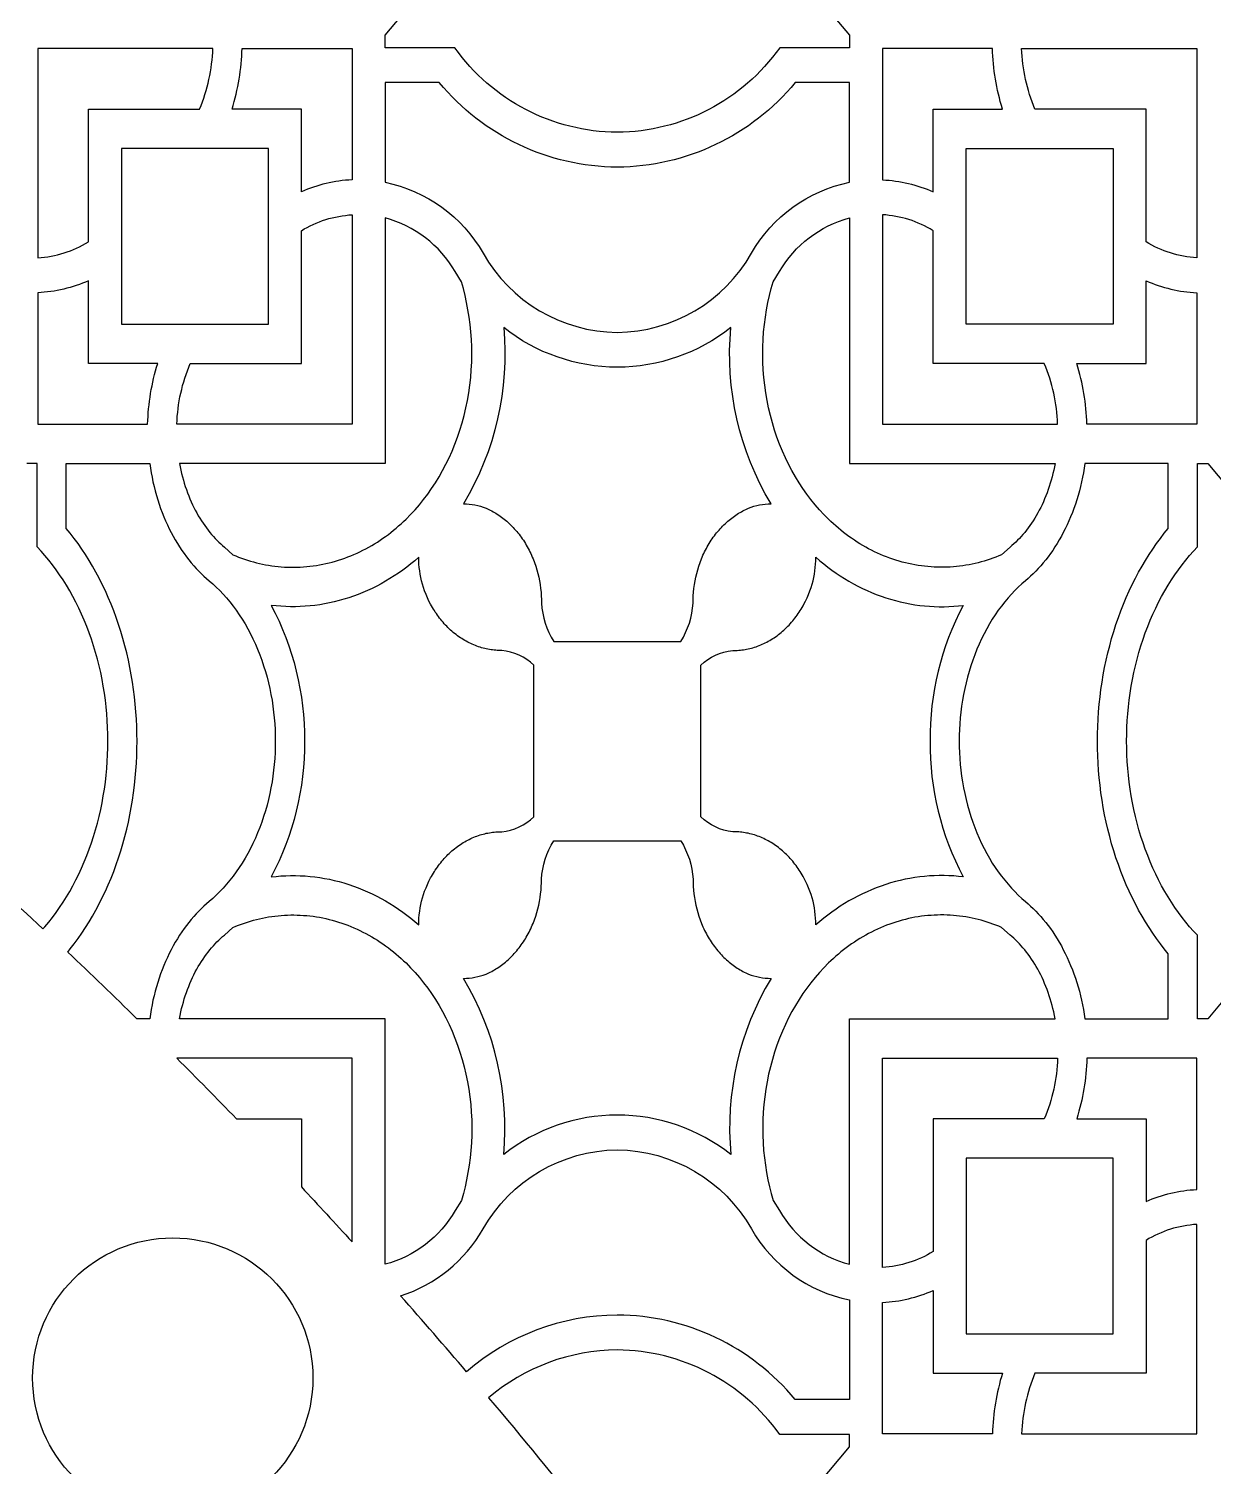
# Model space of a CAD drawing. Extents: x 59271 to 61367, y 41180 to 44085.
# Drawn here: x 60663.7 to 60875, y 42534.6 to 42791.1 of the extents above; entities that cross this region are included whole.
import ezdxf

# ---------------------------------------------------------------- set-up
doc = ezdxf.new("R2010")
doc.units = 0
doc.layers.get('0').update_dxf_attribs({"linetype": 'CONTINUOUS'})
doc.layers.add('LAYER_01', color=1, linetype='CONTINUOUS')

msp = doc.modelspace()

# ---------------------------------------------------------------- linework, layer by layer
for points in [[(60800.91, 42800.94), (60810.12, 42789.94), (60810.12, 42787.73), (60797.66, 42787.73, -0.240747), (60768.68, 42772.64, -0.240747), (60739.69, 42787.73), (60727.24, 42787.73), (60727.24, 42789.94), (60736.44, 42800.94)], [(60634.16, 42659.14, -0.011065), (60666.2, 42630.52), (60666.55, 42630.91), (60667.23, 42631.72), (60667.9, 42632.57), (60668.55, 42633.44), (60669.18, 42634.34), (60669.8, 42635.27), (60670.4, 42636.22), (60670.98, 42637.2), (60671.54, 42638.21), (60672.08, 42639.24), (60672.6, 42640.29), (60673.1, 42641.37), (60673.58, 42642.46), (60674.03, 42643.58), (60674.46, 42644.71), (60674.86, 42645.86), (60675.24, 42647.02), (60675.59, 42648.2), (60675.92, 42649.39), (60676.22, 42650.59), (60676.5, 42651.8), (60676.75, 42653.01), (60676.97, 42654.24), (60677.16, 42655.46), (60677.33, 42656.69), (60677.47, 42657.92), (60677.59, 42659.14), (60677.67, 42660.37), (60677.74, 42661.59), (60677.78, 42662.81), (60677.79, 42664.02), (60677.79, 42664.02), (60677.79, 42664.02), (60677.78, 42665.23), (60677.74, 42666.45), (60677.67, 42667.67), (60677.59, 42668.89), (60677.47, 42670.12), (60677.33, 42671.35), (60677.16, 42672.58), (60676.97, 42673.8), (60676.75, 42675.02), (60676.5, 42676.24), (60676.22, 42677.45), (60675.92, 42678.65), (60675.59, 42679.83), (60675.24, 42681.01), (60674.86, 42682.18), (60674.46, 42683.33), (60674.03, 42684.46), (60673.58, 42685.57), (60673.1, 42686.67), (60672.6, 42687.74), (60672.08, 42688.8), (60671.54, 42689.83), (60670.98, 42690.84), (60670.4, 42691.82), (60669.8, 42692.77), (60669.18, 42693.7), (60668.55, 42694.6), (60667.9, 42695.47), (60667.23, 42696.31), (60666.55, 42697.12), (60665.86, 42697.91), (60665.16, 42698.66), (60665.16, 42713.55), (60663.32, 42713.55)], [(60800.91, 42527.1), (60810.12, 42538.1), (60810.12, 42540.3), (60797.66, 42540.3, 0.240747), (60768.68, 42555.4, 0.175762), (60745.73, 42546.87, -0.014355), (60780.42, 42503.25)]]:
    msp.add_lwpolyline(points, format="xyb")
for points in [[(60694.14, 42776.79, 0.090687), (60696.53, 42787.6), (60665.27, 42787.6), (60665.27, 42750.24, 0.123377), (60674.32, 42753.09), (60674.32, 42776.79)], [(60721.35, 42764.16, 0.093744), (60712.31, 42762.02), (60712.31, 42776.79), (60699.95, 42776.79, 0.067508), (60701.74, 42787.6), (60721.35, 42787.6)], [(60816.01, 42764.16, -0.093744), (60825.05, 42762.02), (60825.05, 42776.79), (60837.41, 42776.79, -0.067508), (60835.62, 42787.6), (60816.01, 42787.6)], [(60843.21, 42776.79, -0.090687), (60840.83, 42787.6), (60872.08, 42787.6), (60872.08, 42750.24, -0.123377), (60863.04, 42753.09), (60863.04, 42776.79)], [(60768.68, 42736.94, 0.26745), (60792.62, 42751.06, -0.215544), (60810.12, 42763.73), (60810.12, 42781.51), (60800.43, 42781.51, -0.222359), (60768.68, 42766.42), (60768.68, 42766.42), (60768.68, 42766.42, -0.222359), (60736.92, 42781.51), (60727.24, 42781.51), (60727.24, 42763.73, -0.215544), (60744.74, 42751.06, 0.26745)], [(60712.31, 42755.08, -0.123377), (60721.35, 42757.93), (60721.35, 42720.58), (60690.09, 42720.58, -0.090687), (60692.48, 42731.39), (60712.31, 42731.39)], [(60739.73, 42747.79, 0.200602), (60727.24, 42757.36), (60727.24, 42713.55), (60690.57, 42713.55), (60690.68, 42712.94), (60690.81, 42712.34), (60690.95, 42711.75), (60691.09, 42711.16), (60691.25, 42710.58), (60691.42, 42710.01), (60691.6, 42709.44), (60691.79, 42708.88), (60691.99, 42708.32), (60692.2, 42707.78), (60692.42, 42707.24), (60692.65, 42706.72), (60692.88, 42706.2), (60693.13, 42705.7), (60693.38, 42705.2), (60693.64, 42704.72), (60693.91, 42704.24), (60694.19, 42703.78), (60694.47, 42703.33), (60694.76, 42702.89), (60695.06, 42702.47), (60695.36, 42702.05), (60695.66, 42701.65), (60695.97, 42701.26), (60696.29, 42700.89), (60696.61, 42700.53), (60696.93, 42700.18), (60697.25, 42699.84), (60697.58, 42699.51), (60697.91, 42699.2), (60698.25, 42698.9), (60698.58, 42698.61), (60700.1, 42697.26), (60700.61, 42697.05), (60701.12, 42696.85), (60701.63, 42696.66), (60702.15, 42696.48), (60702.68, 42696.3), (60703.21, 42696.14), (60703.74, 42695.99), (60704.28, 42695.85), (60704.82, 42695.72), (60705.37, 42695.6), (60705.91, 42695.49), (60706.47, 42695.4), (60707.02, 42695.31), (60707.58, 42695.23), (60708.14, 42695.17), (60708.71, 42695.12), (60709.27, 42695.08), (60709.84, 42695.05), (60710.41, 42695.04), (60710.98, 42695.04), (60711.55, 42695.05), (60712.12, 42695.07), (60712.7, 42695.1), (60713.27, 42695.15), (60713.84, 42695.21), (60714.41, 42695.28), (60714.99, 42695.36), (60715.56, 42695.46), (60716.13, 42695.57), (60716.7, 42695.69), (60717.26, 42695.82), (60717.83, 42695.96), (60718.39, 42696.12), (60718.95, 42696.29), (60719.51, 42696.47), (60720.06, 42696.67), (60720.61, 42696.87), (60721.16, 42697.09), (60721.7, 42697.32), (60722.24, 42697.56), (60722.77, 42697.81), (60723.3, 42698.07), (60723.83, 42698.34), (60724.35, 42698.63), (60724.86, 42698.92), (60725.37, 42699.23), (60725.88, 42699.54), (60726.37, 42699.87), (60726.86, 42700.2), (60727.35, 42700.55), (60727.83, 42700.9), (60728.3, 42701.26), (60728.76, 42701.63), (60729.22, 42702.01), (60729.67, 42702.4), (60730.11, 42702.79), (60730.55, 42703.19), (60730.98, 42703.6), (60731.81, 42704.44), (60732.61, 42705.31), (60733.38, 42706.2), (60734.13, 42707.12), (60734.85, 42708.08), (60735.55, 42709.07), (60736.23, 42710.11), (60736.89, 42711.17), (60737.52, 42712.28), (60738.11, 42713.41), (60738.68, 42714.58), (60739.22, 42715.77), (60739.72, 42717), (60740.18, 42718.24), (60740.61, 42719.52), (60741.01, 42720.81), (60741.36, 42722.12), (60741.67, 42723.45), (60741.95, 42724.79), (60742.18, 42726.14), (60742.37, 42727.5), (60742.52, 42728.87), (60742.63, 42730.24), (60742.7, 42731.61), (60742.72, 42732.97), (60742.71, 42734.34), (60742.65, 42735.69), (60742.56, 42737.03), (60742.42, 42738.37), (60742.25, 42739.68), (60742.04, 42740.98), (60741.8, 42742.26), (60741.52, 42743.52), (60741.21, 42744.76), (60740.86, 42745.97)], [(60797.63, 42747.79, -0.200602), (60810.12, 42757.36), (60810.12, 42713.55), (60846.79, 42713.55), (60846.67, 42712.94), (60846.55, 42712.34), (60846.41, 42711.75), (60846.26, 42711.16), (60846.1, 42710.58), (60845.93, 42710.01), (60845.76, 42709.44), (60845.57, 42708.88), (60845.37, 42708.32), (60845.16, 42707.78), (60844.94, 42707.24), (60844.71, 42706.72), (60844.47, 42706.2), (60844.23, 42705.7), (60843.97, 42705.2), (60843.71, 42704.72), (60843.44, 42704.24), (60843.17, 42703.78), (60842.88, 42703.33), (60842.59, 42702.89), (60842.3, 42702.47), (60842, 42702.05), (60841.69, 42701.65), (60841.38, 42701.26), (60841.07, 42700.89), (60840.75, 42700.53), (60840.43, 42700.18), (60840.1, 42699.84), (60839.77, 42699.51), (60839.44, 42699.2), (60839.11, 42698.9), (60838.77, 42698.61), (60837.25, 42697.26), (60836.75, 42697.05), (60836.24, 42696.85), (60835.72, 42696.66), (60835.2, 42696.48), (60834.68, 42696.3), (60834.15, 42696.14), (60833.62, 42695.99), (60833.08, 42695.85), (60832.54, 42695.72), (60831.99, 42695.6), (60831.44, 42695.49), (60830.89, 42695.4), (60830.33, 42695.31), (60829.77, 42695.23), (60829.21, 42695.17), (60828.65, 42695.12), (60828.08, 42695.08), (60827.52, 42695.05), (60826.95, 42695.04), (60826.38, 42695.04), (60825.81, 42695.05), (60825.23, 42695.07), (60824.66, 42695.1), (60824.09, 42695.15), (60823.51, 42695.21), (60822.94, 42695.28), (60822.37, 42695.36), (60821.8, 42695.46), (60821.23, 42695.57), (60820.66, 42695.69), (60820.09, 42695.82), (60819.53, 42695.96), (60818.97, 42696.12), (60818.41, 42696.29), (60817.85, 42696.47), (60817.3, 42696.67), (60816.74, 42696.87), (60816.2, 42697.09), (60815.65, 42697.32), (60815.12, 42697.56), (60814.58, 42697.81), (60814.05, 42698.07), (60813.53, 42698.34), (60813.01, 42698.63), (60812.49, 42698.92), (60811.98, 42699.23), (60811.48, 42699.54), (60810.98, 42699.87), (60810.49, 42700.2), (60810.01, 42700.55), (60809.53, 42700.9), (60809.06, 42701.26), (60808.59, 42701.63), (60808.14, 42702.01), (60807.69, 42702.4), (60807.24, 42702.79), (60806.81, 42703.19), (60806.38, 42703.6), (60805.54, 42704.44), (60804.74, 42705.31), (60803.97, 42706.2), (60803.23, 42707.12), (60802.5, 42708.08), (60801.8, 42709.07), (60801.12, 42710.11), (60800.47, 42711.17), (60799.84, 42712.28), (60799.24, 42713.41), (60798.68, 42714.58), (60798.14, 42715.77), (60797.64, 42717), (60797.17, 42718.24), (60796.74, 42719.52), (60796.35, 42720.81), (60796, 42722.12), (60795.68, 42723.45), (60795.41, 42724.79), (60795.18, 42726.14), (60794.98, 42727.5), (60794.83, 42728.87), (60794.73, 42730.24), (60794.66, 42731.61), (60794.63, 42732.97), (60794.65, 42734.34), (60794.7, 42735.69), (60794.8, 42737.03), (60794.93, 42738.37), (60795.1, 42739.68), (60795.31, 42740.98), (60795.56, 42742.26), (60795.84, 42743.52), (60796.15, 42744.76), (60796.49, 42745.97)], [(60825.05, 42755.08, 0.123377), (60816.01, 42757.93), (60816.01, 42720.58), (60847.26, 42720.58, 0.090687), (60844.88, 42731.39), (60825.05, 42731.39)], [(60674.32, 42746.16, -0.093744), (60665.27, 42744.01), (60665.27, 42720.58), (60684.88, 42720.58, -0.067508), (60686.67, 42731.39), (60674.32, 42731.39)], [(60863.04, 42746.16, 0.093744), (60872.08, 42744.01), (60872.08, 42720.58), (60852.47, 42720.58, 0.067508), (60850.68, 42731.39), (60863.04, 42731.39)], [(60748.41, 42737.8, -0.159593), (60741.24, 42706.36, -0.091636), (60745.26, 42705.58), (60745.51, 42705.47), (60745.77, 42705.35), (60746.02, 42705.22), (60746.27, 42705.09), (60746.52, 42704.95), (60746.77, 42704.81), (60747.02, 42704.66), (60747.27, 42704.5), (60747.52, 42704.34), (60747.76, 42704.17), (60748.01, 42704), (60748.25, 42703.81), (60748.49, 42703.63), (60748.72, 42703.43), (60748.96, 42703.23), (60749.19, 42703.03), (60749.42, 42702.81), (60749.65, 42702.6), (60749.87, 42702.37), (60750.09, 42702.14), (60750.31, 42701.91), (60750.53, 42701.67), (60750.74, 42701.42), (60750.94, 42701.17), (60751.15, 42700.91), (60751.35, 42700.65), (60751.54, 42700.39), (60751.73, 42700.11), (60751.92, 42699.84), (60752.1, 42699.56), (60752.28, 42699.27), (60752.45, 42698.98), (60752.62, 42698.69), (60752.78, 42698.39), (60752.94, 42698.09), (60753.09, 42697.79), (60753.24, 42697.48), (60753.38, 42697.17), (60753.52, 42696.86), (60753.65, 42696.54), (60753.9, 42695.9), (60754.12, 42695.25), (60754.32, 42694.6), (60754.5, 42693.94), (60754.66, 42693.27), (60754.8, 42692.61), (60754.91, 42691.94), (60755, 42691.27), (60755.07, 42690.61), (60755.12, 42689.95), (60755.15, 42689.29), (60755.16, 42688.64, 0.12671), (60757.35, 42681.8), (60780.01, 42681.8, 0.12671), (60782.2, 42688.64), (60782.21, 42689.29), (60782.23, 42689.95), (60782.28, 42690.61), (60782.35, 42691.27), (60782.44, 42691.94), (60782.56, 42692.61), (60782.69, 42693.27), (60782.85, 42693.94), (60783.03, 42694.6), (60783.23, 42695.25), (60783.46, 42695.9), (60783.71, 42696.54), (60783.84, 42696.86), (60783.97, 42697.17), (60784.12, 42697.48), (60784.26, 42697.79), (60784.42, 42698.09), (60784.58, 42698.39), (60784.74, 42698.69), (60784.91, 42698.98), (60785.08, 42699.27), (60785.26, 42699.56), (60785.44, 42699.84), (60785.62, 42700.11), (60785.81, 42700.39), (60786.01, 42700.65), (60786.21, 42700.91), (60786.41, 42701.17), (60786.62, 42701.42), (60786.83, 42701.67), (60787.04, 42701.91), (60787.26, 42702.14), (60787.48, 42702.37), (60787.71, 42702.6), (60787.93, 42702.81), (60788.16, 42703.03), (60788.4, 42703.23), (60788.63, 42703.43), (60788.87, 42703.63), (60789.11, 42703.81), (60789.35, 42704), (60789.59, 42704.17), (60789.84, 42704.34), (60790.09, 42704.5), (60790.33, 42704.66), (60790.58, 42704.81), (60790.83, 42704.95), (60791.09, 42705.09), (60791.34, 42705.22), (60791.59, 42705.35), (60791.84, 42705.47), (60792.1, 42705.58, -0.091636), (60796.11, 42706.36, -0.159593), (60788.95, 42737.8, -0.16816), (60768.68, 42730.72, -0.16816)], [(60670.61, 42626.37), (60671.08, 42626.95), (60671.78, 42627.85), (60672.47, 42628.79), (60673.14, 42629.75), (60673.79, 42630.75), (60674.43, 42631.76), (60675.05, 42632.81), (60675.65, 42633.88), (60676.23, 42634.97), (60676.79, 42636.09), (60677.33, 42637.23), (60677.85, 42638.39), (60678.35, 42639.57), (60678.82, 42640.76), (60679.27, 42641.98), (60679.69, 42643.21), (60680.09, 42644.46), (60680.47, 42645.72), (60680.82, 42647), (60681.14, 42648.28), (60681.44, 42649.57), (60681.71, 42650.88), (60681.96, 42652.18), (60682.18, 42653.5), (60682.37, 42654.81), (60682.54, 42656.13), (60682.68, 42657.45), (60682.79, 42658.77), (60682.88, 42660.09), (60682.94, 42661.4), (60682.98, 42662.71), (60682.99, 42664.02), (60682.99, 42664.02), (60682.99, 42664.02), (60682.98, 42665.32), (60682.94, 42666.63), (60682.88, 42667.95), (60682.79, 42669.26), (60682.68, 42670.58), (60682.54, 42671.9), (60682.37, 42673.22), (60682.18, 42674.54), (60681.96, 42675.85), (60681.71, 42677.16), (60681.44, 42678.46), (60681.14, 42679.76), (60680.82, 42681.04), (60680.47, 42682.31), (60680.09, 42683.57), (60679.69, 42684.82), (60679.27, 42686.06), (60678.82, 42687.27), (60678.35, 42688.47), (60677.85, 42689.65), (60677.33, 42690.81), (60676.79, 42691.95), (60676.23, 42693.07), (60675.65, 42694.16), (60675.05, 42695.23), (60674.43, 42696.27), (60673.79, 42697.29), (60673.14, 42698.28), (60672.47, 42699.25), (60671.78, 42700.18), (60671.08, 42701.09), (60670.37, 42701.97), (60670.37, 42713.55), (60685.25, 42713.55), (60685.37, 42712.72), (60685.51, 42711.89), (60685.66, 42711.08), (60685.83, 42710.26), (60686.02, 42709.45), (60686.23, 42708.65), (60686.45, 42707.86), (60686.68, 42707.08), (60686.93, 42706.31), (60687.2, 42705.54), (60687.48, 42704.79), (60687.77, 42704.05), (60688.08, 42703.33), (60688.4, 42702.61), (60688.74, 42701.92), (60689.08, 42701.23), (60689.44, 42700.56), (60689.81, 42699.91), (60690.19, 42699.28), (60690.58, 42698.66), (60690.98, 42698.05), (60691.39, 42697.47), (60691.81, 42696.9), (60692.23, 42696.35), (60692.66, 42695.82), (60693.1, 42695.31), (60693.55, 42694.82), (60694, 42694.34), (60694.46, 42693.88), (60694.92, 42693.45), (60695.38, 42693.03), (60695.85, 42692.63), (60696.49, 42692.07), (60697.12, 42691.49), (60697.74, 42690.88), (60698.36, 42690.23), (60698.96, 42689.56), (60699.55, 42688.85), (60700.12, 42688.12), (60700.68, 42687.36), (60701.23, 42686.57), (60701.75, 42685.76), (60702.26, 42684.92), (60702.75, 42684.06), (60703.22, 42683.18), (60703.67, 42682.27), (60704.1, 42681.34), (60704.5, 42680.4), (60704.89, 42679.43), (60705.25, 42678.46), (60705.58, 42677.46), (60705.89, 42676.46), (60706.18, 42675.44), (60706.44, 42674.42), (60706.67, 42673.38), (60706.88, 42672.34), (60707.07, 42671.3), (60707.22, 42670.26), (60707.36, 42669.21), (60707.47, 42668.16), (60707.55, 42667.12), (60707.61, 42666.08), (60707.64, 42665.05), (60707.66, 42664.02), (60707.64, 42662.99), (60707.61, 42661.96), (60707.55, 42660.92), (60707.47, 42659.87), (60707.36, 42658.83), (60707.22, 42657.78), (60707.07, 42656.74), (60706.88, 42655.69), (60706.67, 42654.65), (60706.44, 42653.62), (60706.18, 42652.59), (60705.89, 42651.58), (60705.58, 42650.57), (60705.25, 42649.58), (60704.89, 42648.6), (60704.5, 42647.64), (60704.1, 42646.69), (60703.67, 42645.77), (60703.22, 42644.86), (60702.75, 42643.97), (60702.26, 42643.11), (60701.75, 42642.27), (60701.23, 42641.46), (60700.68, 42640.67), (60700.12, 42639.91), (60699.55, 42639.18), (60698.96, 42638.48), (60698.36, 42637.81), (60697.74, 42637.16), (60697.12, 42636.55), (60696.49, 42635.96), (60695.85, 42635.41), (60695.38, 42635.01), (60694.92, 42634.59), (60694.46, 42634.15), (60694, 42633.7), (60693.55, 42633.22), (60693.1, 42632.73), (60692.66, 42632.21), (60692.23, 42631.68), (60691.81, 42631.13), (60691.39, 42630.57), (60690.98, 42629.98), (60690.58, 42629.38), (60690.19, 42628.76), (60689.81, 42628.12), (60689.44, 42627.47), (60689.08, 42626.8), (60688.74, 42626.12), (60688.4, 42625.42), (60688.08, 42624.71), (60687.77, 42623.98), (60687.48, 42623.24), (60687.2, 42622.49), (60686.93, 42621.73), (60686.68, 42620.96), (60686.45, 42620.17), (60686.23, 42619.38), (60686.02, 42618.58), (60685.83, 42617.77), (60685.66, 42616.96), (60685.51, 42616.14), (60685.37, 42615.32), (60685.25, 42614.49), (60682.96, 42614.49, 0.004413)], [(60753.8, 42677.56, 0.165069), (60748.07, 42680.18), (60747.8, 42680.18), (60747.53, 42680.19), (60747.25, 42680.2), (60746.98, 42680.22), (60746.7, 42680.25), (60746.43, 42680.28), (60746.15, 42680.32), (60745.87, 42680.36), (60745.59, 42680.41), (60745.31, 42680.47), (60745.04, 42680.53), (60744.76, 42680.61), (60744.48, 42680.68), (60744.2, 42680.77), (60743.92, 42680.86), (60743.64, 42680.96), (60743.37, 42681.06), (60743.09, 42681.17), (60742.81, 42681.29), (60742.54, 42681.41), (60742.27, 42681.55), (60742, 42681.68), (60741.73, 42681.83), (60741.46, 42681.98), (60741.2, 42682.14), (60740.94, 42682.3), (60740.68, 42682.47), (60740.42, 42682.65), (60740.16, 42682.83), (60739.91, 42683.02), (60739.66, 42683.21), (60739.42, 42683.41), (60739.18, 42683.62), (60738.94, 42683.83), (60738.7, 42684.05), (60738.47, 42684.27), (60738.25, 42684.5), (60738.02, 42684.73), (60737.8, 42684.97), (60737.59, 42685.21), (60737.38, 42685.46), (60737.17, 42685.71), (60736.97, 42685.97), (60736.78, 42686.23), (60736.58, 42686.49), (60736.4, 42686.76), (60736.21, 42687.03), (60736.04, 42687.31), (60735.87, 42687.58), (60735.7, 42687.86), (60735.54, 42688.15), (60735.38, 42688.43), (60735.08, 42689.01), (60734.8, 42689.6), (60734.55, 42690.2), (60734.31, 42690.8), (60734.09, 42691.4), (60733.9, 42692.01, -0.065359), (60733.25, 42696.81), (60732.56, 42696.21), (60731.85, 42695.63), (60731.13, 42695.07), (60730.4, 42694.53), (60729.65, 42694), (60728.89, 42693.49), (60728.12, 42693.01), (60727.34, 42692.54), (60726.55, 42692.09), (60725.75, 42691.67), (60724.94, 42691.26), (60724.12, 42690.88), (60723.29, 42690.53), (60722.46, 42690.19), (60721.61, 42689.88), (60720.77, 42689.59), (60719.91, 42689.32), (60719.05, 42689.08), (60718.19, 42688.86), (60717.33, 42688.67), (60716.46, 42688.5), (60715.59, 42688.36), (60714.72, 42688.24), (60713.85, 42688.14), (60712.98, 42688.07), (60712.1, 42688.03), (60711.24, 42688), (60710.37, 42688), (60709.51, 42688.03), (60708.65, 42688.08), (60707.79, 42688.15), (60706.94, 42688.24, -0.124595), (60712.86, 42664.02, -0.124595), (60706.94, 42639.8), (60707.79, 42639.89), (60708.65, 42639.96), (60709.51, 42640.01), (60710.37, 42640.03), (60711.24, 42640.03), (60712.1, 42640.01), (60712.98, 42639.96), (60713.85, 42639.89), (60714.72, 42639.8), (60715.59, 42639.68), (60716.46, 42639.53), (60717.33, 42639.36), (60718.19, 42639.17), (60719.05, 42638.95), (60719.91, 42638.71), (60720.77, 42638.45), (60721.61, 42638.16), (60722.46, 42637.85), (60723.29, 42637.51), (60724.12, 42637.15), (60724.94, 42636.77), (60725.75, 42636.37), (60726.55, 42635.94), (60727.34, 42635.5), (60728.12, 42635.03), (60728.89, 42634.54), (60729.65, 42634.04), (60730.4, 42633.51), (60731.13, 42632.97), (60731.85, 42632.4), (60732.56, 42631.82), (60733.25, 42631.23, -0.065359), (60733.9, 42636.03), (60734.09, 42636.64), (60734.31, 42637.24), (60734.55, 42637.84), (60734.8, 42638.43), (60735.08, 42639.02), (60735.38, 42639.6), (60735.54, 42639.89), (60735.7, 42640.17), (60735.87, 42640.45), (60736.04, 42640.73), (60736.21, 42641.01), (60736.4, 42641.28), (60736.58, 42641.55), (60736.78, 42641.81), (60736.97, 42642.07), (60737.17, 42642.33), (60737.38, 42642.58), (60737.59, 42642.82), (60737.8, 42643.07), (60738.02, 42643.31), (60738.25, 42643.54), (60738.47, 42643.77), (60738.7, 42643.99), (60738.94, 42644.21), (60739.18, 42644.42), (60739.42, 42644.62), (60739.66, 42644.82), (60739.91, 42645.02), (60740.16, 42645.21), (60740.42, 42645.39), (60740.68, 42645.57), (60740.94, 42645.74), (60741.2, 42645.9), (60741.46, 42646.06), (60741.73, 42646.21), (60742, 42646.35), (60742.27, 42646.49), (60742.54, 42646.62), (60742.81, 42646.75), (60743.09, 42646.86), (60743.37, 42646.98), (60743.64, 42647.08), (60743.92, 42647.18), (60744.2, 42647.27), (60744.48, 42647.35), (60744.76, 42647.43), (60745.04, 42647.5), (60745.31, 42647.57), (60745.59, 42647.62), (60745.87, 42647.68), (60746.15, 42647.72), (60746.43, 42647.76), (60746.7, 42647.79), (60746.98, 42647.82), (60747.25, 42647.84), (60747.53, 42647.85), (60747.8, 42647.86), (60748.07, 42647.86, 0.165069), (60753.8, 42650.48)], [(60783.56, 42677.56, -0.165069), (60789.28, 42680.18), (60789.55, 42680.18), (60789.83, 42680.19), (60790.1, 42680.2), (60790.38, 42680.22), (60790.65, 42680.25), (60790.93, 42680.28), (60791.21, 42680.32), (60791.48, 42680.36), (60791.76, 42680.41), (60792.04, 42680.47), (60792.32, 42680.53), (60792.6, 42680.61), (60792.88, 42680.68), (60793.16, 42680.77), (60793.44, 42680.86), (60793.71, 42680.96), (60793.99, 42681.06), (60794.27, 42681.17), (60794.54, 42681.29), (60794.81, 42681.41), (60795.09, 42681.55), (60795.36, 42681.68), (60795.63, 42681.83), (60795.89, 42681.98), (60796.16, 42682.14), (60796.42, 42682.3), (60796.68, 42682.47), (60796.94, 42682.65), (60797.19, 42682.83), (60797.44, 42683.02), (60797.69, 42683.21), (60797.94, 42683.41), (60798.18, 42683.62), (60798.42, 42683.83), (60798.65, 42684.05), (60798.88, 42684.27), (60799.11, 42684.5), (60799.33, 42684.73), (60799.55, 42684.97), (60799.77, 42685.21), (60799.98, 42685.46), (60800.18, 42685.71), (60800.38, 42685.97), (60800.58, 42686.23), (60800.77, 42686.49), (60800.96, 42686.76), (60801.14, 42687.03), (60801.32, 42687.31), (60801.49, 42687.58), (60801.66, 42687.86), (60801.82, 42688.15), (60801.98, 42688.43), (60802.28, 42689.01), (60802.55, 42689.6), (60802.81, 42690.2), (60803.05, 42690.8), (60803.26, 42691.4), (60803.46, 42692.01, 0.065359), (60804.11, 42696.81), (60804.8, 42696.21), (60805.51, 42695.63), (60806.23, 42695.07), (60806.96, 42694.53), (60807.71, 42694), (60808.46, 42693.49), (60809.23, 42693.01), (60810.01, 42692.54), (60810.81, 42692.09), (60811.61, 42691.67), (60812.42, 42691.26), (60813.24, 42690.88), (60814.07, 42690.53), (60814.9, 42690.19), (60815.74, 42689.88), (60816.59, 42689.59), (60817.44, 42689.32), (60818.3, 42689.08), (60819.16, 42688.86), (60820.03, 42688.67), (60820.9, 42688.5), (60821.77, 42688.36), (60822.64, 42688.24), (60823.51, 42688.14), (60824.38, 42688.07), (60825.25, 42688.03), (60826.12, 42688), (60826.99, 42688), (60827.85, 42688.03), (60828.71, 42688.08), (60829.56, 42688.15), (60830.41, 42688.24, 0.124595), (60824.49, 42664.02, 0.124595), (60830.41, 42639.8), (60829.56, 42639.89), (60828.71, 42639.96), (60827.85, 42640.01), (60826.99, 42640.03), (60826.12, 42640.03), (60825.25, 42640.01), (60824.38, 42639.96), (60823.51, 42639.89), (60822.64, 42639.8), (60821.77, 42639.68), (60820.9, 42639.53), (60820.03, 42639.36), (60819.16, 42639.17), (60818.3, 42638.95), (60817.44, 42638.71), (60816.59, 42638.45), (60815.74, 42638.16), (60814.9, 42637.85), (60814.07, 42637.51), (60813.24, 42637.15), (60812.42, 42636.77), (60811.61, 42636.37), (60810.81, 42635.94), (60810.01, 42635.5), (60809.23, 42635.03), (60808.46, 42634.54), (60807.71, 42634.04), (60806.96, 42633.51), (60806.23, 42632.97), (60805.51, 42632.4), (60804.8, 42631.82), (60804.11, 42631.23, 0.065359), (60803.46, 42636.03), (60803.26, 42636.64), (60803.05, 42637.24), (60802.81, 42637.84), (60802.55, 42638.43), (60802.28, 42639.02), (60801.98, 42639.6), (60801.82, 42639.89), (60801.66, 42640.17), (60801.49, 42640.45), (60801.32, 42640.73), (60801.14, 42641.01), (60800.96, 42641.28), (60800.77, 42641.55), (60800.58, 42641.81), (60800.38, 42642.07), (60800.18, 42642.33), (60799.98, 42642.58), (60799.77, 42642.82), (60799.55, 42643.07), (60799.33, 42643.31), (60799.11, 42643.54), (60798.88, 42643.77), (60798.65, 42643.99), (60798.42, 42644.21), (60798.18, 42644.42), (60797.94, 42644.62), (60797.69, 42644.82), (60797.44, 42645.02), (60797.19, 42645.21), (60796.94, 42645.39), (60796.68, 42645.57), (60796.42, 42645.74), (60796.16, 42645.9), (60795.89, 42646.06), (60795.63, 42646.21), (60795.36, 42646.35), (60795.09, 42646.49), (60794.81, 42646.62), (60794.54, 42646.75), (60794.27, 42646.86), (60793.99, 42646.98), (60793.71, 42647.08), (60793.44, 42647.18), (60793.16, 42647.27), (60792.88, 42647.35), (60792.6, 42647.43), (60792.32, 42647.5), (60792.04, 42647.57), (60791.76, 42647.62), (60791.48, 42647.68), (60791.21, 42647.72), (60790.93, 42647.76), (60790.65, 42647.79), (60790.38, 42647.82), (60790.1, 42647.84), (60789.83, 42647.85), (60789.55, 42647.86), (60789.28, 42647.86, -0.165069), (60783.56, 42650.48)], [(60748.41, 42590.24, 0.159593), (60741.24, 42621.68, 0.091636), (60745.26, 42622.46), (60745.51, 42622.57), (60745.77, 42622.69), (60746.02, 42622.81), (60746.27, 42622.94), (60746.52, 42623.08), (60746.77, 42623.23), (60747.02, 42623.38), (60747.27, 42623.53), (60747.52, 42623.7), (60747.76, 42623.87), (60748.01, 42624.04), (60748.25, 42624.22), (60748.49, 42624.41), (60748.72, 42624.6), (60748.96, 42624.8), (60749.19, 42625.01), (60749.42, 42625.22), (60749.65, 42625.44), (60749.87, 42625.66), (60750.09, 42625.89), (60750.31, 42626.13), (60750.53, 42626.37), (60750.74, 42626.61), (60750.94, 42626.87), (60751.15, 42627.12), (60751.35, 42627.38), (60751.54, 42627.65), (60751.73, 42627.92), (60751.92, 42628.2), (60752.1, 42628.48), (60752.28, 42628.76), (60752.45, 42629.05), (60752.62, 42629.35), (60752.78, 42629.64), (60752.94, 42629.94), (60753.09, 42630.25), (60753.24, 42630.55), (60753.38, 42630.86), (60753.52, 42631.18), (60753.65, 42631.49), (60753.9, 42632.13), (60754.12, 42632.78), (60754.32, 42633.44), (60754.5, 42634.1), (60754.66, 42634.76), (60754.8, 42635.43), (60754.91, 42636.1), (60755, 42636.76), (60755.07, 42637.43), (60755.12, 42638.09), (60755.15, 42638.74), (60755.16, 42639.39, -0.12671), (60757.35, 42646.24), (60780.01, 42646.24, -0.12671), (60782.2, 42639.39), (60782.21, 42638.74), (60782.23, 42638.09), (60782.28, 42637.43), (60782.35, 42636.76), (60782.44, 42636.1), (60782.56, 42635.43), (60782.69, 42634.76), (60782.85, 42634.1), (60783.03, 42633.44), (60783.23, 42632.78), (60783.46, 42632.13), (60783.71, 42631.49), (60783.84, 42631.18), (60783.97, 42630.86), (60784.12, 42630.55), (60784.26, 42630.25), (60784.42, 42629.94), (60784.58, 42629.64), (60784.74, 42629.35), (60784.91, 42629.05), (60785.08, 42628.76), (60785.26, 42628.48), (60785.44, 42628.2), (60785.62, 42627.92), (60785.81, 42627.65), (60786.01, 42627.38), (60786.21, 42627.12), (60786.41, 42626.87), (60786.62, 42626.61), (60786.83, 42626.37), (60787.04, 42626.13), (60787.26, 42625.89), (60787.48, 42625.66), (60787.71, 42625.44), (60787.93, 42625.22), (60788.16, 42625.01), (60788.4, 42624.8), (60788.63, 42624.6), (60788.87, 42624.41), (60789.11, 42624.22), (60789.35, 42624.04), (60789.59, 42623.87), (60789.84, 42623.7), (60790.09, 42623.53), (60790.33, 42623.38), (60790.58, 42623.23), (60790.83, 42623.08), (60791.09, 42622.94), (60791.34, 42622.81), (60791.59, 42622.69), (60791.84, 42622.57), (60792.1, 42622.46, 0.091636), (60796.11, 42621.68, 0.159593), (60788.95, 42590.24, 0.16816), (60768.68, 42597.31, 0.16816)], [(60739.73, 42580.25, -0.200602), (60727.24, 42570.67), (60727.24, 42614.49), (60690.57, 42614.49), (60690.68, 42615.09), (60690.81, 42615.69), (60690.95, 42616.29), (60691.09, 42616.87), (60691.25, 42617.46), (60691.42, 42618.03), (60691.6, 42618.6), (60691.79, 42619.16), (60691.99, 42619.71), (60692.2, 42620.26), (60692.42, 42620.79), (60692.65, 42621.32), (60692.88, 42621.83), (60693.13, 42622.34), (60693.38, 42622.84), (60693.64, 42623.32), (60693.91, 42623.79), (60694.19, 42624.25), (60694.47, 42624.7), (60694.76, 42625.14), (60695.06, 42625.57), (60695.36, 42625.98), (60695.66, 42626.38), (60695.97, 42626.77), (60696.29, 42627.15), (60696.61, 42627.51), (60696.93, 42627.86), (60697.25, 42628.2), (60697.58, 42628.52), (60697.91, 42628.84), (60698.25, 42629.14), (60698.58, 42629.42), (60700.1, 42630.78), (60700.61, 42630.99), (60701.12, 42631.19), (60701.63, 42631.38), (60702.15, 42631.56), (60702.68, 42631.73), (60703.21, 42631.89), (60703.74, 42632.05), (60704.28, 42632.19), (60704.82, 42632.32), (60705.37, 42632.44), (60705.91, 42632.54), (60706.47, 42632.64), (60707.02, 42632.73), (60707.58, 42632.8), (60708.14, 42632.86), (60708.71, 42632.92), (60709.27, 42632.95), (60709.84, 42632.98), (60710.41, 42633), (60710.98, 42633), (60711.55, 42632.99), (60712.12, 42632.97), (60712.7, 42632.93), (60713.27, 42632.89), (60713.84, 42632.83), (60714.41, 42632.76), (60714.99, 42632.68), (60715.56, 42632.58), (60716.13, 42632.47), (60716.7, 42632.35), (60717.26, 42632.22), (60717.83, 42632.07), (60718.39, 42631.91), (60718.95, 42631.74), (60719.51, 42631.56), (60720.06, 42631.37), (60720.61, 42631.16), (60721.16, 42630.95), (60721.7, 42630.72), (60722.24, 42630.48), (60722.77, 42630.23), (60723.3, 42629.96), (60723.83, 42629.69), (60724.35, 42629.41), (60724.86, 42629.11), (60725.37, 42628.81), (60725.88, 42628.49), (60726.37, 42628.17), (60726.86, 42627.83), (60727.35, 42627.49), (60727.83, 42627.14), (60728.3, 42626.78), (60728.76, 42626.41), (60729.22, 42626.03), (60729.67, 42625.64), (60730.11, 42625.25), (60730.55, 42624.84), (60730.98, 42624.43), (60731.81, 42623.59), (60732.61, 42622.73), (60733.38, 42621.84), (60734.13, 42620.92), (60734.85, 42619.96), (60735.55, 42618.96), (60736.23, 42617.93), (60736.89, 42616.86), (60737.52, 42615.76), (60738.11, 42614.63), (60738.68, 42613.46), (60739.22, 42612.26), (60739.72, 42611.04), (60740.18, 42609.79), (60740.61, 42608.52), (60741.01, 42607.23), (60741.36, 42605.92), (60741.67, 42604.59), (60741.95, 42603.25), (60742.18, 42601.89), (60742.37, 42600.53), (60742.52, 42599.17), (60742.63, 42597.8), (60742.7, 42596.43), (60742.72, 42595.06), (60742.71, 42593.7), (60742.65, 42592.35), (60742.56, 42591), (60742.42, 42589.67), (60742.25, 42588.35), (60742.04, 42587.05), (60741.8, 42585.77), (60741.52, 42584.51), (60741.21, 42583.28), (60740.86, 42582.07)], [(60797.63, 42580.25, 0.200602), (60810.12, 42570.67), (60810.12, 42614.49), (60846.79, 42614.49), (60846.67, 42615.09), (60846.55, 42615.69), (60846.41, 42616.29), (60846.26, 42616.87), (60846.1, 42617.46), (60845.93, 42618.03), (60845.76, 42618.6), (60845.57, 42619.16), (60845.37, 42619.71), (60845.16, 42620.26), (60844.94, 42620.79), (60844.71, 42621.32), (60844.47, 42621.83), (60844.23, 42622.34), (60843.97, 42622.84), (60843.71, 42623.32), (60843.44, 42623.79), (60843.17, 42624.25), (60842.88, 42624.7), (60842.59, 42625.14), (60842.3, 42625.57), (60842, 42625.98), (60841.69, 42626.38), (60841.38, 42626.77), (60841.07, 42627.15), (60840.75, 42627.51), (60840.43, 42627.86), (60840.1, 42628.2), (60839.77, 42628.52), (60839.44, 42628.84), (60839.11, 42629.14), (60838.77, 42629.42), (60837.25, 42630.78), (60836.75, 42630.99), (60836.24, 42631.19), (60835.72, 42631.38), (60835.2, 42631.56), (60834.68, 42631.73), (60834.15, 42631.89), (60833.62, 42632.05), (60833.08, 42632.19), (60832.54, 42632.32), (60831.99, 42632.44), (60831.44, 42632.54), (60830.89, 42632.64), (60830.33, 42632.73), (60829.77, 42632.8), (60829.21, 42632.86), (60828.65, 42632.92), (60828.08, 42632.95), (60827.52, 42632.98), (60826.95, 42633), (60826.38, 42633), (60825.81, 42632.99), (60825.23, 42632.97), (60824.66, 42632.93), (60824.09, 42632.89), (60823.51, 42632.83), (60822.94, 42632.76), (60822.37, 42632.68), (60821.8, 42632.58), (60821.23, 42632.47), (60820.66, 42632.35), (60820.09, 42632.22), (60819.53, 42632.07), (60818.97, 42631.91), (60818.41, 42631.74), (60817.85, 42631.56), (60817.3, 42631.37), (60816.74, 42631.16), (60816.2, 42630.95), (60815.65, 42630.72), (60815.12, 42630.48), (60814.58, 42630.23), (60814.05, 42629.96), (60813.53, 42629.69), (60813.01, 42629.41), (60812.49, 42629.11), (60811.98, 42628.81), (60811.48, 42628.49), (60810.98, 42628.17), (60810.49, 42627.83), (60810.01, 42627.49), (60809.53, 42627.14), (60809.06, 42626.78), (60808.59, 42626.41), (60808.14, 42626.03), (60807.69, 42625.64), (60807.24, 42625.25), (60806.81, 42624.84), (60806.38, 42624.43), (60805.54, 42623.59), (60804.74, 42622.73), (60803.97, 42621.84), (60803.23, 42620.92), (60802.5, 42619.96), (60801.8, 42618.96), (60801.12, 42617.93), (60800.47, 42616.86), (60799.84, 42615.76), (60799.24, 42614.63), (60798.68, 42613.46), (60798.14, 42612.26), (60797.64, 42611.04), (60797.17, 42609.79), (60796.74, 42608.52), (60796.35, 42607.23), (60796, 42605.92), (60795.68, 42604.59), (60795.41, 42603.25), (60795.18, 42601.89), (60794.98, 42600.53), (60794.83, 42599.17), (60794.73, 42597.8), (60794.66, 42596.43), (60794.63, 42595.06), (60794.65, 42593.7), (60794.7, 42592.35), (60794.8, 42591), (60794.93, 42589.67), (60795.1, 42588.35), (60795.31, 42587.05), (60795.56, 42585.77), (60795.84, 42584.51), (60796.15, 42583.28), (60796.49, 42582.07)], [(60721.35, 42574.68), (60721.35, 42607.45), (60690.09, 42607.45, 0.000209), (60690.1, 42607.43, -0.003895), (60700.71, 42596.65), (60712.31, 42596.65), (60712.31, 42584.47, -0.003432)], [(60825.05, 42572.95, -0.123377), (60816.01, 42570.1), (60816.01, 42607.45), (60847.26, 42607.45, -0.090687), (60844.88, 42596.65), (60825.05, 42596.65)], [(60863.04, 42581.88, -0.093744), (60872.08, 42584.02), (60872.08, 42607.45), (60852.47, 42607.45, -0.067508), (60850.68, 42596.65), (60863.04, 42596.65)], [(60730.01, 42565.04, 0.187039), (60744.74, 42576.98, -0.26745), (60768.68, 42591.09, -0.26745), (60792.62, 42576.98, 0.215544), (60810.12, 42564.31), (60810.12, 42546.53), (60800.43, 42546.53, 0.222359), (60768.68, 42561.62, 0.178645), (60741.79, 42551.51, 0.004619)], [(60843.21, 42551.25, 0.090687), (60840.83, 42540.44), (60872.08, 42540.44), (60872.08, 42577.79, 0.123377), (60863.04, 42574.94), (60863.04, 42551.25)], [(60816.01, 42563.87, 0.093744), (60825.05, 42566.02), (60825.05, 42551.25), (60837.41, 42551.25, 0.067508), (60835.62, 42540.44), (60816.01, 42540.44)]]:
    msp.add_lwpolyline(points, format="xyb", close=True)
for points in [[(60680.2, 42738.42), (60706.42, 42738.42), (60706.42, 42769.75), (60680.2, 42769.75)], [(60857.15, 42738.42), (60830.94, 42738.42), (60830.94, 42769.75), (60857.15, 42769.75)], [(60829.7, 42664.02), (60829.71, 42662.99), (60829.75, 42661.96), (60829.81, 42660.92), (60829.89, 42659.87), (60830, 42658.83), (60830.13, 42657.78), (60830.29, 42656.74), (60830.47, 42655.69), (60830.68, 42654.65), (60830.92, 42653.62), (60831.18, 42652.59), (60831.46, 42651.58), (60831.78, 42650.57), (60832.11, 42649.58), (60832.47, 42648.6), (60832.85, 42647.64), (60833.26, 42646.69), (60833.68, 42645.77), (60834.13, 42644.86), (60834.6, 42643.97), (60835.09, 42643.11), (60835.6, 42642.27), (60836.13, 42641.46), (60836.67, 42640.67), (60837.23, 42639.91), (60837.81, 42639.18), (60838.4, 42638.48), (60839, 42637.81), (60839.61, 42637.16), (60840.23, 42636.55), (60840.87, 42635.96), (60841.51, 42635.41), (60841.98, 42635.01), (60842.44, 42634.59), (60842.9, 42634.15), (60843.36, 42633.7), (60843.81, 42633.22), (60844.25, 42632.73), (60844.69, 42632.21), (60845.12, 42631.68), (60845.55, 42631.13), (60845.97, 42630.57), (60846.38, 42629.98), (60846.78, 42629.38), (60847.17, 42628.76), (60847.55, 42628.12), (60847.92, 42627.47), (60848.27, 42626.8), (60848.62, 42626.12), (60848.95, 42625.42), (60849.28, 42624.71), (60849.58, 42623.98), (60849.88, 42623.24), (60850.16, 42622.49), (60850.42, 42621.73), (60850.67, 42620.96), (60850.91, 42620.17), (60851.13, 42619.38), (60851.33, 42618.58), (60851.52, 42617.77), (60851.69, 42616.96), (60851.85, 42616.14), (60851.99, 42615.32), (60852.11, 42614.49), (60866.99, 42614.49), (60866.99, 42626.07), (60866.28, 42626.95), (60865.58, 42627.85), (60864.89, 42628.79), (60864.22, 42629.75), (60863.57, 42630.75), (60862.93, 42631.76), (60862.31, 42632.81), (60861.71, 42633.88), (60861.13, 42634.97), (60860.56, 42636.09), (60860.02, 42637.23), (60859.51, 42638.39), (60859.01, 42639.57), (60858.54, 42640.76), (60858.09, 42641.98), (60857.66, 42643.21), (60857.26, 42644.46), (60856.89, 42645.72), (60856.54, 42647), (60856.21, 42648.28), (60855.92, 42649.57), (60855.64, 42650.88), (60855.4, 42652.18), (60855.18, 42653.5), (60854.98, 42654.81), (60854.82, 42656.13), (60854.68, 42657.45), (60854.56, 42658.77), (60854.47, 42660.09), (60854.41, 42661.4), (60854.37, 42662.71), (60854.36, 42664.02), (60854.37, 42665.32), (60854.41, 42666.63), (60854.47, 42667.95), (60854.56, 42669.26), (60854.68, 42670.58), (60854.82, 42671.9), (60854.98, 42673.22), (60855.18, 42674.54), (60855.4, 42675.85), (60855.64, 42677.16), (60855.92, 42678.46), (60856.21, 42679.76), (60856.54, 42681.04), (60856.89, 42682.31), (60857.26, 42683.57), (60857.66, 42684.82), (60858.09, 42686.06), (60858.54, 42687.27), (60859.01, 42688.47), (60859.51, 42689.65), (60860.02, 42690.81), (60860.56, 42691.95), (60861.13, 42693.07), (60861.71, 42694.16), (60862.31, 42695.23), (60862.93, 42696.27), (60863.57, 42697.29), (60864.22, 42698.28), (60864.89, 42699.25), (60865.58, 42700.18), (60866.28, 42701.09), (60866.99, 42701.97), (60866.99, 42713.55), (60852.11, 42713.55), (60851.99, 42712.72), (60851.85, 42711.89), (60851.69, 42711.08), (60851.52, 42710.26), (60851.33, 42709.45), (60851.13, 42708.65), (60850.91, 42707.86), (60850.67, 42707.08), (60850.42, 42706.31), (60850.16, 42705.54), (60849.88, 42704.79), (60849.58, 42704.05), (60849.28, 42703.33), (60848.95, 42702.61), (60848.62, 42701.92), (60848.27, 42701.23), (60847.92, 42700.56), (60847.55, 42699.91), (60847.17, 42699.28), (60846.78, 42698.66), (60846.38, 42698.05), (60845.97, 42697.47), (60845.55, 42696.9), (60845.12, 42696.35), (60844.69, 42695.82), (60844.25, 42695.31), (60843.81, 42694.82), (60843.36, 42694.34), (60842.9, 42693.88), (60842.44, 42693.45), (60841.98, 42693.03), (60841.51, 42692.63), (60840.87, 42692.07), (60840.23, 42691.49), (60839.61, 42690.88), (60839, 42690.23), (60838.4, 42689.56), (60837.81, 42688.85), (60837.23, 42688.12), (60836.67, 42687.36), (60836.13, 42686.57), (60835.6, 42685.76), (60835.09, 42684.92), (60834.6, 42684.06), (60834.13, 42683.18), (60833.68, 42682.27), (60833.26, 42681.34), (60832.85, 42680.4), (60832.47, 42679.43), (60832.11, 42678.46), (60831.78, 42677.46), (60831.46, 42676.46), (60831.18, 42675.44), (60830.92, 42674.42), (60830.68, 42673.38), (60830.47, 42672.34), (60830.29, 42671.3), (60830.13, 42670.26), (60830, 42669.21), (60829.89, 42668.16), (60829.81, 42667.12), (60829.75, 42666.08), (60829.71, 42665.05)], [(60857.15, 42589.61), (60830.94, 42589.61), (60830.94, 42558.28), (60857.15, 42558.28)]]:
    msp.add_lwpolyline(points, close=True)
msp.add_lwpolyline([(60883.25, 42625.5), (60874.04, 42614.49), (60872.2, 42614.49), (60872.2, 42629.38), (60871.49, 42630.13), (60870.8, 42630.91), (60870.12, 42631.72), (60869.46, 42632.57), (60868.81, 42633.44), (60868.18, 42634.34), (60867.56, 42635.27), (60866.96, 42636.22), (60866.38, 42637.2), (60865.81, 42638.21), (60865.27, 42639.24), (60864.75, 42640.29), (60864.25, 42641.37), (60863.78, 42642.46), (60863.33, 42643.58), (60862.9, 42644.71), (60862.49, 42645.86), (60862.11, 42647.02), (60861.76, 42648.2), (60861.43, 42649.39), (60861.13, 42650.59), (60860.86, 42651.8), (60860.61, 42653.01), (60860.39, 42654.24), (60860.19, 42655.46), (60860.03, 42656.69), (60859.89, 42657.92), (60859.77, 42659.14), (60859.68, 42660.37), (60859.62, 42661.59), (60859.58, 42662.81), (60859.57, 42664.02), (60859.58, 42665.23), (60859.62, 42666.45), (60859.68, 42667.67), (60859.77, 42668.89), (60859.89, 42670.12), (60860.03, 42671.35), (60860.19, 42672.58), (60860.39, 42673.8), (60860.61, 42675.02), (60860.86, 42676.24), (60861.13, 42677.45), (60861.43, 42678.65), (60861.76, 42679.83), (60862.11, 42681.01), (60862.49, 42682.18), (60862.9, 42683.33), (60863.33, 42684.46), (60863.78, 42685.57), (60864.25, 42686.67), (60864.75, 42687.74), (60865.27, 42688.8), (60865.81, 42689.83), (60866.38, 42690.84), (60866.96, 42691.82), (60867.56, 42692.77), (60868.18, 42693.7), (60868.81, 42694.6), (60869.46, 42695.47), (60870.12, 42696.31), (60870.8, 42697.12), (60871.49, 42697.91), (60872.2, 42698.66), (60872.2, 42713.55), (60874.04, 42713.55), (60883.25, 42702.54)])
at = {"layer": 'LAYER_01'}
msp.add_circle((60689.36, 42550.39), 25, dxfattribs=at)

doc.saveas('drawing.dxf')
